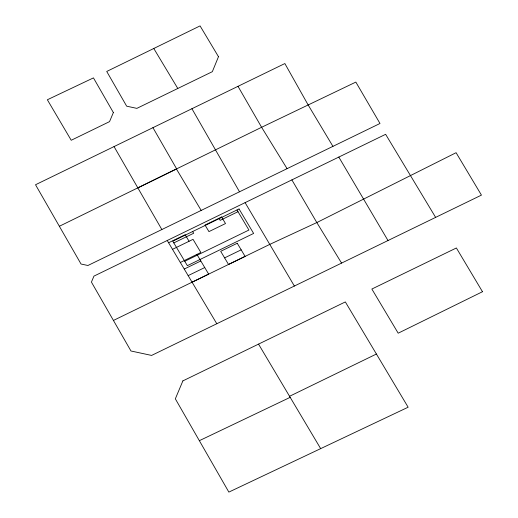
<?xml version="1.0" encoding="UTF-8"?>
<svg xmlns="http://www.w3.org/2000/svg" width="518" height="518" viewBox="0 0 518 518"><rect width="100%" height="100%" fill="white"/><g stroke="black" fill="none" stroke-linecap="round" stroke-linejoin="round"><path stroke-width="0.78" d="M137.846 187.872L176.418 168.985L201.191 210.431M59.356 226.269L261.603 127.286L355.847 82.09L379.992 123.485L87.918 265.494L81.028 264.018L35.522 184.745L284.855 63.552L308.08 104.837L332.938 146.38M184.751 261.266L248.925 230.044L236.991 209.965M192.074 282.193L269.891 244.334L316.822 222.565L456.093 152.7L481.442 195.118L151.599 355.426L130.963 350.99L91.433 282.109L93.939 276.12L385.632 134.317L435.632 217.392M289.549 396.289L376.418 354.027M168.59 242.761L185.146 234.706L189.07 241.278M173.802 242.916L193.687 233.242L192.657 231.52M238.015 211.687L220.189 220.357L219.159 218.635M172.507 249.333L193.039 239.342L200.874 252.486L180.342 262.471M184.259 269.036L200.822 260.988M224.611 257.886L241.174 249.831M188.176 275.608L204.739 267.553M113.423 320.448L208.657 274.126L196.905 254.416M199.352 440.682L290.177 397.338M287.076 168.661L261.603 127.286L238.002 86.331M341.569 263.086L316.822 222.565L291.874 179.882M153.775 48.478L177.791 88.461M167.236 240.494L216.802 323.737M245.098 202.629L294.366 286.04M258.54 344.114L320.668 448.627M338.804 157.071L387.988 240.514M152.927 127.648L176.644 168.887M114.044 146.575L161.849 229.545M191.913 108.709L239.51 191.796M218.479 56.702L212.335 71.685L136.856 108.372L126.664 106.177L106.727 71.458L200.065 25.9L218.479 56.702M113.364 112.548L109.544 121.633L71.219 140.268L47.358 99.767L93.454 77.888L113.364 112.548M182.88 380.892L175.337 398.828L228.852 492.1L408.139 407.219L345.338 301.923L182.88 380.892M482.478 291.725L398.193 333.197L371.859 289.044L456.377 247.973L482.478 291.725M221.587 216.99L205.024 225.045L208.942 231.611L225.505 223.556L221.587 216.99M239.044 208.968L172.779 241.194L187.367 265.656L253.632 233.43L239.044 208.968M237.257 243.266L220.694 251.314L228.529 264.458L245.092 256.404L237.257 243.266"/></g></svg>
